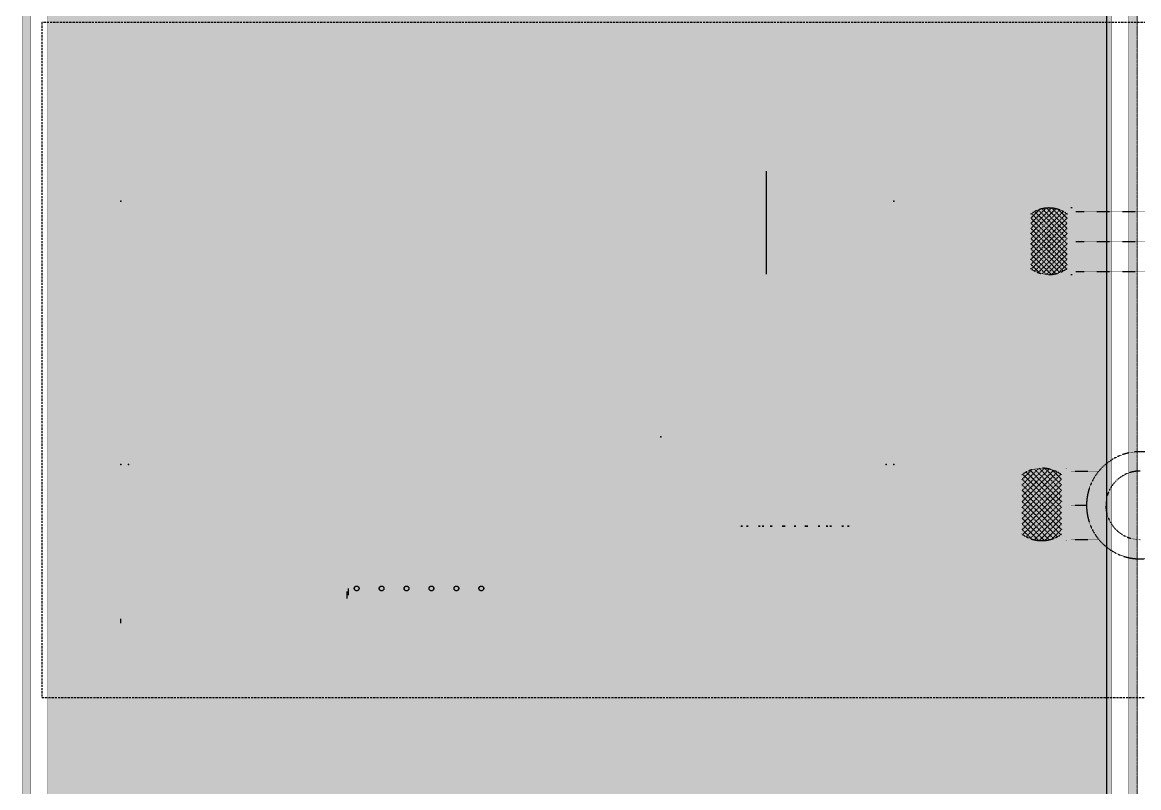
# Model space of a CAD drawing. Header units: millimetres. Extents: x -18489 to 17339, y -1599 to 10961.
# Drawn here: x -17048 to -16387, y 2792 to 3245 of the extents above; entities that cross this region are included whole.
import ezdxf

# ---------------------------------------------------------------- set-up
doc = ezdxf.new("R2010")
doc.units = ezdxf.units.MM
for name, pattern in [('188K-SM-03-F10-MECH-EQ-Y2257103$0$Micron CUP L10 HVAC EQU$0$DASHED', [19.05, 12.7, -6.35]), ('188K-SM-07-F10-MECH-CHW PIPE-Y2257103$0$Micron CUP L10 HVAC 2nd PIPE$0$JIS_02_1.0', [2, 1, -1]), ('188K-SM-07-F10-MECH-CHW PIPE-Y2257103$0$XKA01LR1-HVAC-PIPE-冷卻水-Y2225103 Shawn$0$CENTER', [2, 1.25, -0.25, 0.25, -0.25])]:
    doc.linetypes.add(name, pattern=pattern)
for name, color, linetype in [('188K-SM-03-F10-MECH-EQ-Y2257103$0$0 Xref', 8, 'Continuous'), ('188K-SM-03-F10-MECH-EQ-Y2257103$0$M-EQU-FOUNDATION', 8, 'Continuous'), ('188K-SM-03-F10-MECH-EQ-Y2257103$0$Micron CUP L10 HVAC EQU$0$M-FUTURE-EQU', 253, '188K-SM-03-F10-MECH-EQ-Y2257103$0$Micron CUP L10 HVAC EQU$0$DASHED'), ('188K-SM-03-F10-MECH-EQ-Y2257103$0$Micron CUP L10 HVAC EQU$0$TRANE-UNIT', 43, 'Continuous'), ('188K-SM-07-F10-MECH-CHW PIPE-Y2257103$0$0 XC', 8, 'Continuous'), ('188K-SM-07-F10-MECH-CHW PIPE-Y2257103$0$M-P-EXISTING PIPE', 8, 'Continuous'), ('188K-SM-07-F10-MECH-CHW PIPE-Y2257103$0$Micron CUP L10 HVAC 2nd PIPE$0$M-P-PHASE 2-PIPE', 8, '188K-SM-07-F10-MECH-CHW PIPE-Y2257103$0$Micron CUP L10 HVAC 2nd PIPE$0$JIS_02_1.0')]:
    doc.layers.add(name, color=color, linetype=linetype)
doc.layers.add('188K-SM-07-F10-MECH-CHW PIPE-Y2257103$0$XKA01LR1-HVAC-PIPE-冷卻水-Y2225103 Shawn$0$M-PIPE-CEN', color=8, linetype='188K-SM-07-F10-MECH-CHW PIPE-Y2257103$0$XKA01LR1-HVAC-PIPE-冷卻水-Y2225103 Shawn$0$CENTER', lineweight=9)
pattern_1 = [(50, (4473.52, 709.2), (54.6554, -4.78173), [5.715, -62.865]), (355, (4473.52, 709.2), (-10.57303, 57.31705), [4.572, -50.29218]), (100.45144, (4478.076, 708.8), (44.08237, 52.53533), [4.857, -53.42707]), (46.1842, (4473.52, 724.44), (81.32371, -12.6127), [8.5725, -94.2975]), (96.63556, (4480.3, 723.39), (71.22124, 74.22784), [7.2855, -80.14068]), (351.18415, (4473.52, 724.44), (71.22124, 74.22784), [6.858, -75.43792]), (21, (4481.14, 720.63), (45.48432, -30.67956), [5.715, -62.865]), (326, (4481.14, 720.63), (18.54061, 55.25639), [4.572, -50.292]), (71.45144, (4484.93, 718.07), (64.02493, 24.57683), [4.857, -53.42698]), (37.5, (4473.521, 709.2), (0.926581, 25.366512), [0, -49.6824, 0, -51.054, 0, -50.4825]), (7.5, (4473.52, 709.2), (20.0459, 30.054172), [0, -29.1084, 0, -48.5394, 0, -19.2405]), (327.5, (4456.529, 709.2), (40.677179, -1.718623), [0, -19.05, 0, -59.436, 0, -78.867]), (317.5, (4448.91, 709.2), (44.438754, 7.62795), [0, -24.765, 0, -39.4716, 0, -56.007])]

# ---------------------------------------------------------------- blocks, each defined once
blk = doc.blocks.new('188K-SM-03-F10-MECH-EQ-Y2257103$0$Micron CUP L10 HVAC EQU$0$Trane-Unit')
at = {"layer": '188K-SM-03-F10-MECH-EQ-Y2257103$0$Micron CUP L10 HVAC EQU$0$TRANE-UNIT', "color": 0}
for p, q in [((150.52, 81.4, 111.1), (150.52, 105.4, 111.1)), ((53.13, 6.5, 67.76), (53.13, 8.09, 67.76)), ((52.77, 5.77, 67.48), (52.77, 7.37, 67.48)), ((0, 0), (0, 1))]:
    blk.add_line(p, q, dxfattribs=at)
for centre in [(55.02, 8.09, 103.74), (60.83, 8.09, 103.74), (66.64, 8.09, 103.74), (72.45, 8.09, 103.74), (78.26, 8.09, 103.74), (84.07, 8.09, 103.74)]:
    blk.add_circle(centre, 0.551, dxfattribs=at)
at = {"layer": '188K-SM-03-F10-MECH-EQ-Y2257103$0$Micron CUP L10 HVAC EQU$0$TRANE-UNIT', "color": 0, "extrusion": (0, -1, -1e-16)}
for centre, start, end in [((144.76, 105.3, -22.62), 180, 0), ((144.76, 105.3, -22.62), 0, 180), ((144.76, 112, -22.62), 180, 0), ((144.76, 112, -22.62), 0, 180), ((144.76, 118.7, -22.62), 180, 0), ((144.76, 118.7, -22.62), 0, 180), ((146.09, 106.62, -22.62), 180, 0), ((146.09, 106.62, -22.62), 0, 180), ((146.09, 109.31, -22.62), 180, 0), ((146.09, 109.31, -22.62), 0, 180), ((146.09, 112, -22.62), 180, 0), ((146.09, 112, -22.62), 0, 180), ((146.09, 114.69, -22.62), 180, 0), ((146.09, 114.69, -22.62), 0, 180), ((146.09, 117.38, -22.62), 180, 0), ((146.09, 117.38, -22.62), 0, 180), ((148.87, 106.62, -22.62), 180, 0), ((148.87, 106.62, -22.62), 0, 180), ((148.87, 117.38, -22.62), 180, 0), ((148.87, 117.38, -22.62), 0, 180), ((149.74, 105.3, -22.62), 180, 0), ((149.74, 105.3, -22.62), 0, 180), ((149.74, 118.7, -22.62), 180, 0), ((149.74, 118.7, -22.62), 0, 180), ((151.65, 106.62, -22.62), 180, 0), ((151.65, 106.62, -22.62), 0, 180), ((151.65, 117.38, -22.62), 180, 0), ((151.65, 117.38, -22.62), 0, 180), ((154.43, 106.62, -22.62), 180, 0), ((154.43, 106.62, -22.62), 0, 180), ((154.43, 117.38, -22.62), 180, 0), ((154.43, 117.38, -22.62), 0, 180), ((154.72, 105.3, -22.62), 180, 0), ((154.72, 105.3, -22.62), 0, 180), ((154.72, 118.7, -22.62), 180, 0), ((154.72, 118.7, -22.62), 0, 180), ((157.21, 106.62, -22.62), 180, 0), ((157.21, 106.62, -22.62), 0, 180), ((157.21, 117.38, -22.62), 180, 0), ((157.21, 117.38, -22.62), 0, 180), ((159.7, 105.3, -22.62), 180, 0), ((159.7, 105.3, -22.62), 0, 180), ((159.7, 118.7, -22.62), 180, 0), ((159.7, 118.7, -22.62), 0, 180), ((159.99, 106.62, -22.62), 180, 0), ((159.99, 106.62, -22.62), 0, 180), ((159.99, 117.38, -22.62), 180, 0), ((159.99, 117.38, -22.62), 0, 180), ((162.77, 106.62, -22.62), 180, 0), ((162.77, 106.62, -22.62), 0, 180), ((162.77, 117.38, -22.62), 180, 0), ((162.77, 117.38, -22.62), 0, 180), ((164.68, 105.3, -22.62), 180, 0), ((164.68, 105.3, -22.62), 0, 180), ((164.68, 118.7, -22.62), 180, 0), ((164.68, 118.7, -22.62), 0, 180), ((165.55, 106.62, -22.62), 180, 0), ((165.55, 106.62, -22.62), 0, 180), ((165.55, 117.38, -22.62), 180, 0), ((165.55, 117.38, -22.62), 0, 180), ((168.33, 106.62, -22.62), 180, 0), ((168.33, 106.62, -22.62), 0, 180), ((168.33, 109.31, -22.62), 180, 0), ((168.33, 109.31, -22.62), 0, 180), ((168.33, 112, -22.62), 180, 0), ((168.33, 112, -22.62), 0, 180), ((168.33, 114.69, -22.62), 180, 0), ((168.33, 114.69, -22.62), 0, 180), ((168.33, 117.38, -22.62), 180, 0), ((168.33, 117.38, -22.62), 0, 180), ((169.66, 105.3, -22.62), 180, 0), ((169.66, 105.3, -22.62), 0, 180), ((169.66, 112, -22.62), 180, 0), ((169.66, 112, -22.62), 0, 180), ((169.66, 118.7, -22.62), 180, 0), ((169.66, 118.7, -22.62), 0, 180)]:
    blk.add_arc(centre, 0.201, start, end, dxfattribs=at)
at = {"layer": '188K-SM-03-F10-MECH-EQ-Y2257103$0$Micron CUP L10 HVAC EQU$0$TRANE-UNIT', "color": 0, "extrusion": (-1, 0, 0)}
for p in [(0, 98.44, 79.5), (125.93, 43.42, 112)]:
    blk.add_point(p, dxfattribs=at)
at = {"layer": '188K-SM-03-F10-MECH-EQ-Y2257103$0$Micron CUP L10 HVAC EQU$0$TRANE-UNIT', "color": 0, "extrusion": (1, 0, 0)}
blk.add_point((180.24, 98.44, 79.5), dxfattribs=at)
at = {"layer": '188K-SM-03-F10-MECH-EQ-Y2257103$0$Micron CUP L10 HVAC EQU$0$TRANE-UNIT', "color": 0, "extrusion": (-1, -1e-16, 0)}
blk.add_point((0, 37.01, 19.84), dxfattribs=at)
at = {"layer": '188K-SM-03-F10-MECH-EQ-Y2257103$0$Micron CUP L10 HVAC EQU$0$TRANE-UNIT', "color": 0, "extrusion": (1, 1e-16, 0)}
blk.add_point((1.81, 37.01, 38.74), dxfattribs=at)
at = {"layer": '188K-SM-03-F10-MECH-EQ-Y2257103$0$Micron CUP L10 HVAC EQU$0$TRANE-UNIT', "color": 0, "extrusion": (-1, 1e-16, 0)}
blk.add_point((178.42, 37.01, 38.74), dxfattribs=at)
at = {"layer": '188K-SM-03-F10-MECH-EQ-Y2257103$0$Micron CUP L10 HVAC EQU$0$TRANE-UNIT', "color": 0, "extrusion": (1, -1e-16, 0)}
blk.add_point((180.24, 37.01, 19.84), dxfattribs=at)
blk = doc.blocks.new('188K-SM-03-F10-MECH-EQ-Y2257103$0$Micron CUP L10 HVAC EQU$0$A$C064865ad')
for p, q in [((-50.28, -17.04, 43.85), (-50.28, 6.96, 43.85)), ((-148.03, -92.67, 0.23), (-148.03, -91.07, 0.23)), ((-147.68, -91.94, 0.5), (-147.68, -90.34, 0.5)), ((-200.8, -98.44, -67.25), (-200.8, -97.44, -67.25))]:
    blk.add_line(p, q)
for centre in [(-145.79, -90.34, 36.49), (-139.98, -90.34, 36.49), (-134.17, -90.34, 36.49), (-128.35, -90.34, 36.49), (-122.54, -90.34, 36.49), (-116.73, -90.34, 36.49)]:
    blk.add_circle(centre, 0.551)
at = {"extrusion": (0, -1, -1e-16)}
for centre, start, end in [((-56.04, 38.05, 75.82), 180, 0), ((-56.04, 38.05, 75.82), 0, 180), ((-56.04, 44.75, 75.82), 180, 0), ((-56.04, 44.75, 75.82), 0, 180), ((-56.04, 51.45, 75.82), 180, 0), ((-56.04, 51.45, 75.82), 0, 180), ((-54.71, 39.37, 75.82), 180, 0), ((-54.71, 39.37, 75.82), 0, 180), ((-54.71, 42.06, 75.82), 180, 0), ((-54.71, 42.06, 75.82), 0, 180), ((-54.71, 44.75, 75.82), 180, 0), ((-54.71, 44.75, 75.82), 0, 180), ((-54.71, 47.44, 75.82), 180, 0), ((-54.71, 47.44, 75.82), 0, 180), ((-54.71, 50.13, 75.82), 180, 0), ((-54.71, 50.13, 75.82), 0, 180), ((-51.93, 39.37, 75.82), 180, 0), ((-51.93, 39.37, 75.82), 0, 180), ((-51.93, 50.13, 75.82), 180, 0), ((-51.93, 50.13, 75.82), 0, 180), ((-51.06, 38.05, 75.82), 180, 0), ((-51.06, 38.05, 75.82), 0, 180), ((-51.06, 51.45, 75.82), 180, 0), ((-51.06, 51.45, 75.82), 0, 180), ((-49.15, 39.37, 75.82), 180, 0), ((-49.15, 39.37, 75.82), 0, 180), ((-49.15, 50.13, 75.82), 180, 0), ((-49.15, 50.13, 75.82), 0, 180), ((-46.37, 39.37, 75.82), 180, 0), ((-46.37, 39.37, 75.82), 0, 180), ((-46.37, 50.13, 75.82), 180, 0), ((-46.37, 50.13, 75.82), 0, 180), ((-46.08, 38.05, 75.82), 180, 0), ((-46.08, 38.05, 75.82), 0, 180), ((-46.08, 51.45, 75.82), 180, 0), ((-46.08, 51.45, 75.82), 0, 180), ((-43.59, 39.37, 75.82), 180, 0), ((-43.59, 39.37, 75.82), 0, 180), ((-43.59, 50.13, 75.82), 180, 0), ((-43.59, 50.13, 75.82), 0, 180), ((-41.1, 38.05, 75.82), 180, 0), ((-41.1, 38.05, 75.82), 0, 180), ((-41.1, 51.45, 75.82), 180, 0), ((-41.1, 51.45, 75.82), 0, 180), ((-40.81, 39.37, 75.82), 180, 0), ((-40.81, 39.37, 75.82), 0, 180), ((-40.81, 50.13, 75.82), 180, 0), ((-40.81, 50.13, 75.82), 0, 180), ((-38.03, 39.37, 75.82), 180, 0), ((-38.03, 39.37, 75.82), 0, 180), ((-38.03, 50.13, 75.82), 180, 0), ((-38.03, 50.13, 75.82), 0, 180), ((-36.12, 38.05, 75.82), 180, 0), ((-36.12, 38.05, 75.82), 0, 180), ((-36.12, 51.45, 75.82), 180, 0), ((-36.12, 51.45, 75.82), 0, 180), ((-35.25, 39.37, 75.82), 180, 0), ((-35.25, 39.37, 75.82), 0, 180), ((-35.25, 50.13, 75.82), 180, 0), ((-35.25, 50.13, 75.82), 0, 180), ((-32.47, 39.37, 75.82), 180, 0), ((-32.47, 39.37, 75.82), 0, 180), ((-32.47, 42.06, 75.82), 180, 0), ((-32.47, 42.06, 75.82), 0, 180), ((-32.47, 44.75, 75.82), 180, 0), ((-32.47, 44.75, 75.82), 0, 180), ((-32.47, 47.44, 75.82), 180, 0), ((-32.47, 47.44, 75.82), 0, 180), ((-32.47, 50.13, 75.82), 180, 0), ((-32.47, 50.13, 75.82), 0, 180), ((-31.14, 38.05, 75.82), 180, 0), ((-31.14, 38.05, 75.82), 0, 180), ((-31.14, 44.75, 75.82), 180, 0), ((-31.14, 44.75, 75.82), 0, 180), ((-31.14, 51.45, 75.82), 180, 0), ((-31.14, 51.45, 75.82), 0, 180)]:
    blk.add_arc(centre, 0.201, start, end, dxfattribs=at)
at = {"extrusion": (-1, 0, 0)}
for p in [(-200.8, 0, 12.25), (-74.87, -55.02, 44.75)]:
    blk.add_point(p, dxfattribs=at)
at = {"extrusion": (1, 0, 0)}
blk.add_point((-20.57, 0, 12.25), dxfattribs=at)
at = {"extrusion": (-1, -1e-16, 0)}
blk.add_point((-200.8, -61.43, -47.41), dxfattribs=at)
at = {"extrusion": (1, 1e-16, 0)}
blk.add_point((-198.99, -61.43, -28.51), dxfattribs=at)
at = {"extrusion": (-1, 1e-16, 0)}
blk.add_point((-22.38, -61.43, -28.51), dxfattribs=at)
at = {"extrusion": (1, -1e-16, 0)}
blk.add_point((-20.57, -61.43, -47.41), dxfattribs=at)
blk.add_blockref('188K-SM-03-F10-MECH-EQ-Y2257103$0$Micron CUP L10 HVAC EQU$0$Trane-Unit', (-200.8, -98.44, -67.25))
blk = doc.blocks.new('188K-SM-03-F10-MECH-EQ-Y2257103$0$Micron CUP L10 HVAC EQU')
at = {"layer": '188K-SM-03-F10-MECH-EQ-Y2257103$0$Micron CUP L10 HVAC EQU$0$M-FUTURE-EQU', "elevation": 1960}
blk.add_lwpolyline([(-215101.6, 21358), (-204601.6, 21358), (-204601.6, 25358), (-215101.6, 25358)], close=True, dxfattribs=at)
at = {"layer": '188K-SM-03-F10-MECH-EQ-Y2257103$0$Micron CUP L10 HVAC EQU$0$M-FUTURE-EQU', "xscale": 25.4, "yscale": 25.4, "zscale": 25.4}
blk.add_blockref('188K-SM-03-F10-MECH-EQ-Y2257103$0$Micron CUP L10 HVAC EQU$0$A$C064865ad', (-209534.8, 24299.3, 1337.7), dxfattribs=at)
blk = doc.blocks.new('188K-SM-03-F10-MECH-EQ-Y2257103')
at = {"layer": '188K-SM-03-F10-MECH-EQ-Y2257103$0$M-EQU-FOUNDATION'}
h = blk.add_hatch(dxfattribs=at)
h.set_pattern_fill('AR-CONC', color=256, scale=0.3)
h.set_pattern_definition(pattern_1)
h.paths.add_polyline_path([(-17043.15, 4192.46), (-16393.15, 4192.46), (-16393.15, 1372.46), (-17043.15, 1372.46)], flags=16)
h.paths.add_polyline_path([(-17048.15, 4197.46), (-16388.15, 4197.46), (-16388.15, 1367.46), (-17048.15, 1367.46)])
h = blk.add_hatch(dxfattribs=at)
h.set_pattern_fill('AR-CONC', color=256, scale=0.3)
h.set_pattern_definition(pattern_1)
h.paths.add_polyline_path([(-17033.15, 4182.46), (-16403.15, 4182.46), (-16403.15, 1382.46), (-17033.15, 1382.46)])
at = {"layer": '188K-SM-03-F10-MECH-EQ-Y2257103$0$M-EQU-FOUNDATION', "const_width": 0.2}
for points in [[(-17048.15, 4197.46), (-16388.15, 4197.46), (-16388.15, 1367.46), (-17048.15, 1367.46)], [(-17043.15, 4192.46), (-16393.15, 4192.46), (-16393.15, 1372.46), (-17043.15, 1372.46)], [(-17033.15, 4182.46), (-16403.15, 4182.46), (-16403.15, 1382.46), (-17033.15, 1382.46)]]:
    blk.add_lwpolyline(points, close=True, dxfattribs=at)
at = {"layer": '188K-SM-03-F10-MECH-EQ-Y2257103$0$0 Xref', "xscale": 0.1, "yscale": 0.1, "zscale": 0.1}
blk.add_blockref('188K-SM-03-F10-MECH-EQ-Y2257103$0$Micron CUP L10 HVAC EQU', (4473.52, 709.2), dxfattribs=at)
blk = doc.blocks.new('188K-SM-07-F10-MECH-CHW PIPE-Y2257103$0$Micron CUP L10 HVAC 2nd PIPE$0$A$Cd80deb1c')
for p, q in [((22.6, 198.2), (29.1, 198.2)), ((173.2, 196.5), (51.7, 75.1)), ((142.5, 196.3), (51.7, 105.5)), ((199.7, 192.6), (51.7, 44.6)), ((104.1, 188.5), (51.7, 136)), ((223, 185.6), (51.7, 14.1)), ((244, 176.1), (51.7, -16.3)), ((263, 164.4), (51.7, -46.7)), ((267.1, 138.2), (51.7, -77.2)), ((267.1, -77.2), (51.7, 138.2)), ((267.1, -46.7), (55.8, 164.4)), ((267.1, -16.3), (74.7, 176.1)), ((267.1, 14.1), (95.7, 185.6)), ((267.1, 44.6), (119.1, 192.6)), ((267.1, 75.1), (145.6, 196.5)), ((267.1, 105.5), (176.3, 196.3)), ((267.1, 136), (214.6, 188.5)), ((267.1, 107.7), (51.7, -107.7)), ((267.1, -107.7), (51.7, 107.7)), ((267.1, 77.2), (51.7, -138.2)), ((267.1, -138.2), (51.7, 77.2)), ((263, -164.4), (51.7, 46.7)), ((244, -176.1), (51.7, 16.3)), ((267.1, 46.7), (55.8, -164.4)), ((267.1, 16.3), (74.7, -176.1)), ((223, -185.6), (51.7, -14.1)), ((199.7, -192.6), (51.7, -44.6)), ((267.1, -14.1), (95.7, -185.6)), ((267.1, -44.6), (119.1, -192.6)), ((173.2, -196.5), (51.7, -75.1)), ((142.5, -196.3), (51.7, -105.5)), ((267.1, -75.1), (145.6, -196.5)), ((267.1, -105.5), (176.3, -196.3)), ((22.6, -198.2), (29.1, -198.2)), ((104.1, -188.5), (51.7, -136)), ((267.1, -136), (214.6, -188.5))]:
    blk.add_line(p, q)
for centre, start, end in [((159.4, 16.2), 53, 127), ((159.4, -16.2), 233, 307)]:
    blk.add_arc(centre, 180.9, start, end)
blk = doc.blocks.new('188K-SM-07-F10-MECH-CHW PIPE-Y2257103$0$Micron CUP L10 HVAC 2nd PIPE$0$A$C346f1867')
for p, q in [((-290.7, 215.7), (-283.7, 215.7)), ((-126.8, 213.9), (-259.1, 81.7)), ((-160.3, 213.7), (-259.1, 114.9)), ((-98, 209.6), (-259.1, 48.5)), ((-202, 205.2), (-259.1, 148.1)), ((-72.6, 202), (-259.1, 15.4)), ((-24.6, 15.4), (-211.1, 202)), ((-24.6, 48.5), (-185.7, 209.6)), ((-24.6, 81.7), (-156.9, 213.9)), ((-24.6, 114.9), (-123.4, 213.7)), ((-24.6, 148.1), (-81.7, 205.2)), ((-49.7, 191.7), (-259.1, -17.7)), ((-29.1, 179), (-259.1, -50.9)), ((-24.6, 150.4), (-259.1, -84.1)), ((-24.6, -84.1), (-259.1, 150.4)), ((-24.6, -50.9), (-254.6, 179)), ((-24.6, -17.7), (-234, 191.7)), ((-24.6, 117.2), (-259.1, -117.2)), ((-24.6, -117.2), (-259.1, 117.2)), ((-24.6, 84.1), (-259.1, -150.4)), ((-24.6, -150.4), (-259.1, 84.1)), ((-29.1, -179), (-259.1, 50.9)), ((-49.7, -191.7), (-259.1, 17.7)), ((-24.6, 50.9), (-254.6, -179)), ((-24.6, 17.7), (-234, -191.7)), ((-72.6, -202), (-259.1, -15.4)), ((-98, -209.6), (-259.1, -48.5)), ((-24.6, -15.4), (-211.1, -202)), ((-24.6, -48.5), (-185.7, -209.6)), ((-126.8, -213.9), (-259.1, -81.7)), ((-160.3, -213.7), (-259.1, -114.9)), ((-24.6, -81.7), (-156.9, -213.9)), ((-24.6, -114.9), (-123.4, -213.7)), ((-202, -205.2), (-259.1, -148.1)), ((-24.6, -148.1), (-81.7, -205.2)), ((-290.7, -215.7), (-283.7, -215.7))]:
    blk.add_line(p, q)
for centre, start, end in [((-141.8, 17.6), 53, 127), ((-141.8, -17.6), 233, 307)]:
    blk.add_arc(centre, 196.9, start, end)
blk = doc.blocks.new('188K-SM-07-F10-MECH-CHW PIPE-Y2257103$0$Micron CUP L10 HVAC 2nd PIPE')
at = {"layer": '188K-SM-07-F10-MECH-CHW PIPE-Y2257103$0$Micron CUP L10 HVAC 2nd PIPE$0$M-P-PHASE 2-PIPE'}
for p, q in [((-208978.8, 24238.2), (-208104.4, 24238.2)), ((-208978.8, 24060.2), (-208104.4, 24060.2)), ((-208978.8, 23882.2), (-208104.4, 23882.2)), ((-209007.1, 22700.1), (-208842.5, 22700.1)), ((-209007.1, 22497.1), (-208915.9, 22497.1)), ((-209007.1, 22294.1), (-208842.5, 22294.1))]:
    blk.add_line(p, q, dxfattribs=at)
for radius, start, end in [(317.5, 46.04393, 313.93497), (203, 90, 270)]:
    blk.add_arc((-208598.4, 22497.1), radius, start, end, dxfattribs=at)
at = {"layer": '188K-SM-07-F10-MECH-CHW PIPE-Y2257103$0$Micron CUP L10 HVAC 2nd PIPE$0$M-P-PHASE 2-PIPE', "rotation": 180}
for name, p in [('188K-SM-07-F10-MECH-CHW PIPE-Y2257103$0$Micron CUP L10 HVAC 2nd PIPE$0$A$Cd80deb1c', (-208978.8, 24061.3)), ('188K-SM-07-F10-MECH-CHW PIPE-Y2257103$0$Micron CUP L10 HVAC 2nd PIPE$0$A$C346f1867', (-209322.5, 22502.3))]:
    blk.add_blockref(name, p, dxfattribs=at)
blk = doc.blocks.new('188K-SM-07-F10-MECH-CHW PIPE-Y2257103')
at = {"layer": '188K-SM-07-F10-MECH-CHW PIPE-Y2257103$0$M-P-EXISTING PIPE'}
blk.add_line((-16405.95, 1437.46), (-16405.95, 4137.46), dxfattribs=at)
at = {"layer": '188K-SM-07-F10-MECH-CHW PIPE-Y2257103$0$XKA01LR1-HVAC-PIPE-冷卻水-Y2225103 Shawn$0$M-PIPE-CEN', "linetype": '188K-SM-07-F10-MECH-CHW PIPE-Y2257103$0$XKA01LR1-HVAC-PIPE-冷卻水-Y2225103 Shawn$0$CENTER'}
blk.add_line((-16388.15, 1437.46), (-16388.15, 4137.46), dxfattribs=at)
at = {"layer": '188K-SM-07-F10-MECH-CHW PIPE-Y2257103$0$0 XC', "xscale": 0.1, "yscale": 0.1, "zscale": 0.1}
blk.add_blockref('188K-SM-07-F10-MECH-CHW PIPE-Y2257103$0$Micron CUP L10 HVAC 2nd PIPE', (4473.52, 709.2), dxfattribs=at)

msp = doc.modelspace()

# ---------------------------------------------------------------- block references
msp.add_blockref('188K-SM-03-F10-MECH-EQ-Y2257103', (0, 0))

# ---------------------------------------------------------------- next in the draw order: block references
msp.add_blockref('188K-SM-07-F10-MECH-CHW PIPE-Y2257103', (0, 0))

doc.saveas('drawing.dxf')
